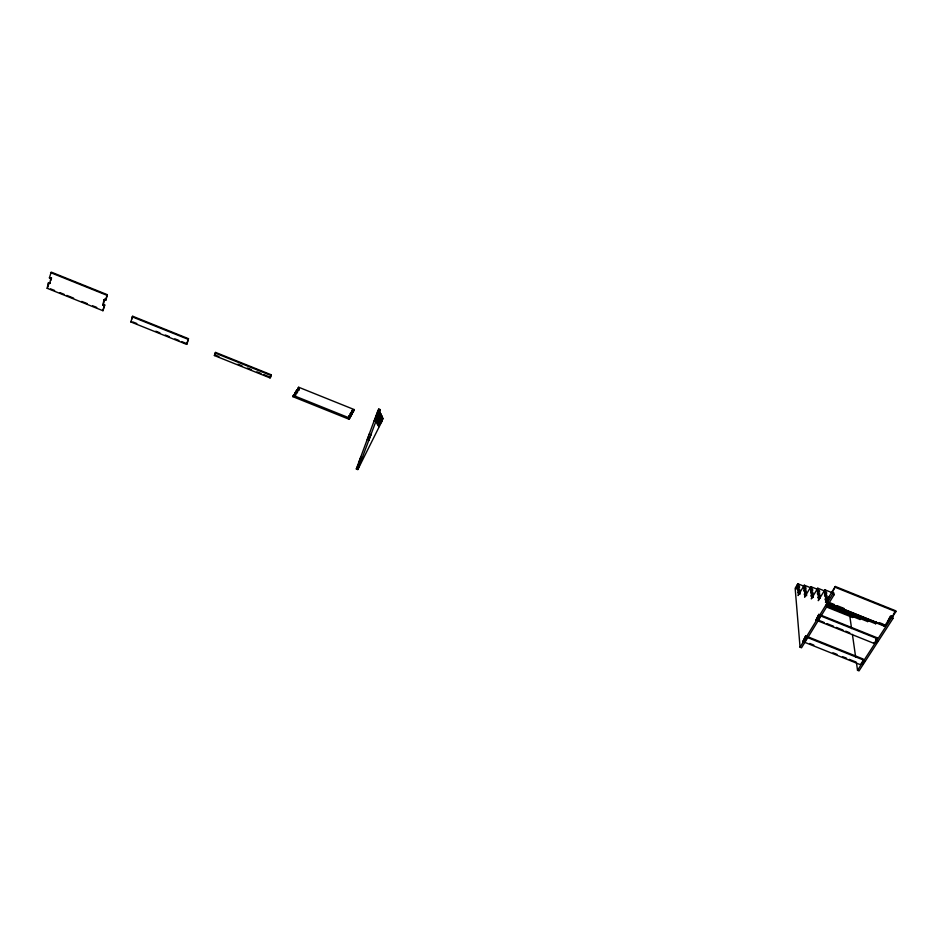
<?xml version="1.0" encoding="UTF-8"?>
<svg xmlns="http://www.w3.org/2000/svg" width="943" height="943" viewBox="0 0 943 943"><rect width="100%" height="100%" fill="white"/><g stroke="black" fill="none" stroke-linecap="round" stroke-linejoin="round"><path stroke-width="1.41" d="M104.779 305.025L102.787 305.013L104.779 305.025L102.94 310.719L47.15 288.287L48.282 283.089L50.321 283.124L48.282 283.089M49.413 277.855L51.464 277.902L49.413 277.855L51.205 272.103L107.29 294.664L106.04 299.85L104.036 299.839L102.787 305.013M48.081 286.46L48.93 282.558M49.673 283.643L50.816 278.421M50.887 280.507L51.464 277.902M103.388 304.459L104.638 299.296L106.04 299.85M102.94 310.719L104.19 305.567M105.439 300.393L107.29 294.664M130.818 321.928L132.692 316.247L188.482 338.69L187.068 343.759L186.549 344.348L130.818 321.928L131.395 321.374M132.044 318.817L132.692 316.247M186.549 344.348L188.482 338.69M214.391 355.546L215.617 352.423L271.289 374.819L270.488 377.318L270.052 377.919L214.391 355.546L215.617 352.423M270.052 377.919L271.289 374.819M349.169 419.293L349.971 417.395L349.169 419.293L292.931 396.685L293.756 394.787L295.572 395.341M293.756 394.787L292.931 396.685M294.169 394.775L295.418 392.253L296.809 392.818L297.634 391.557L296.232 390.991L295.819 392.241L297.222 392.807L297.634 391.557M294.994 393.502L295.418 392.253M354.262 409.592L353.554 410.877L352.163 410.323L351.444 411.608L353.106 412.115L354.262 409.592L298.683 387.243L297.458 389.73L297.87 388.492L299.273 389.046L298.848 390.296L297.057 389.742L295.819 392.241M295.159 395.977L295.572 394.716M348.851 416.759L349.287 415.521L350.69 416.087L351.409 414.779L350.006 414.213L350.725 412.904L352.128 413.47L352.835 412.174L351.68 414.708L350.289 414.142L350.725 412.904M351.715 411.549L352.163 410.323M349.287 415.521L348.568 416.83L350.254 417.325L350.69 416.087M351.409 414.779L350.254 417.325M351.68 414.708L352.128 413.47M353.106 412.115L353.554 410.877M381.573 421.981L357.81 469.555L356.324 468.954L377.719 411.148L378.803 409.038L380.312 409.651L375.856 421.686L378.85 415.415L377.353 414.814M368.595 436.338L367.251 439.686M378.803 409.038L374.347 421.073L374.701 420.366M375.432 418.951L375.915 417.619L375.196 419.034M376.151 417.537L376.634 416.217L378.143 416.818M357.81 469.555L380.312 409.651M378.85 415.415L378.367 416.747L380.277 412.633L378.78 412.032M380.277 412.633L376.587 423.053L381.137 414.071L379.451 413.553M381.137 414.071L377.294 424.374L378.815 421.038L377.365 420.448M378.815 421.038L378.343 422.311L381.75 415.533L380.324 414.955M380.076 417.773L379.605 419.034L381.019 419.6L382.163 417.018L380.748 416.452M381.75 415.533L377.99 425.658L378.332 424.975M379.404 419.105L380.819 419.682L380.359 420.932L381.019 419.6M382.163 417.018L378.65 426.884L378.98 426.224M380.241 420.366L381.632 420.92L379.44 424.987M381.137 422.676L382.752 418.386L381.349 417.82M381.467 422.028L382.941 418.303L381.55 417.749M361.994 458.522L362.36 457.779L360.085 463.673L360.45 462.93M382.752 418.386L382.092 419.694L380.701 419.128M382.056 420.224L382.941 418.303M358.599 463.072L360.874 457.178L360.509 457.921M378.791 423.713L380.819 419.682M356.324 468.954L358.906 463.815M369.114 439.568L368.748 440.298L371.07 434.31L370.705 435.029M369.196 434.428L369.562 433.709M375.986 421.061L376.34 420.354M374.477 420.46L374.831 419.741M803.247 585.933L797.861 583.776L795.161 588.302L800.053 647.216L801.526 647.806L834.119 594.727L833.883 592.935L832.374 592.334L835.298 586.487L895.673 610.781L895.85 611.689L892.679 616.581L891.17 615.979L884.876 625.704L827.848 602.777M810.968 587.89L804.273 585.202L798.096 595.552L798.709 593.571L800.1 594.137L799.959 592.487L798.568 591.921L797.884 593.064L798.426 590.283L799.817 590.837L799.664 589.198L798.273 588.644L797.601 589.788L798.132 587.017L799.523 587.572L799.381 585.945L798.002 585.391L797.318 586.522L797.177 584.908M805.298 590.224L805.841 587.418L804.426 586.852L803.742 588.008L803.589 586.357M805.216 595.186L804.591 597.202L810.909 586.676L817.711 589.422M824.536 590.931L817.781 588.208L811.322 598.899L811.947 596.86L813.396 597.438M819.278 596.895L819.809 593.96L818.347 593.371L817.616 594.573L817.428 592.841L818.159 591.638L819.62 592.228L819.42 590.507L817.97 589.929L817.251 591.12L817.062 589.41M818.913 598.593L818.288 600.667L824.889 589.799L831.62 592.499M826.044 595.116L826.587 592.145L825.101 591.544L824.359 592.758L824.158 591.013M835.298 586.487L825.502 602.494L826.139 600.385L827.636 600.986M800.053 647.216L832.598 594.114L832.268 591.438M805.793 639.802L807.243 637.433L863.446 660.017L860.405 664.697L804.344 642.171M817.522 620.694L820.481 615.85L877.249 638.67L874.161 643.456L817.522 620.694L817.428 619.775L824.158 622.486M826.74 607.068L852.613 617.476L853.332 616.333M826.28 605.913L860.04 619.492L860.77 618.349M826.174 604.876L867.725 621.59L868.338 619.539M867.725 621.59L868.479 620.423L828.237 604.239M876.295 621.661L875.693 623.759L827.942 604.557M875.693 623.759L876.448 622.569L827.317 602.801M826.999 603.107L883.933 625.999L884.711 624.785L884.876 625.704M890.216 616.286L888.023 620.859M875.552 640.144L877.096 637.751L820.386 614.954M893.292 614.447L895.673 610.781M892.502 615.673L893.033 618.419L859.002 670.897L857.529 670.308L891.524 617.818L891.17 615.979M862.645 664.12L864.92 660.607M876.424 642.855L877.968 640.474M295.159 395.353L295.996 394.091L294.593 393.526M298.448 390.308L299.273 389.046M296.232 390.991L297.057 389.742M297.87 388.492L298.683 387.243M104.036 299.839L104.638 299.296M47.15 288.287L47.798 287.756M826.858 623.571L833.588 626.282M836.288 627.366L843.018 630.065M845.718 631.15L849.761 632.777M807.161 636.513L863.305 659.074L863.446 660.017M809.719 643.444L813.821 645.095M832.952 652.78L837.042 654.418M842.512 656.623L846.614 658.261M849.348 659.369L856.173 662.104M835.415 587.371L895.85 611.689M50.557 272.61L106.7 295.206M377.719 411.148L379.239 411.761M832.598 594.114L834.119 594.727M891.524 617.818L893.033 618.419M379.569 414.024L378.072 413.423L377.577 414.743L379.074 415.344M826.787 593.89L825.302 593.3L824.559 594.514L824.771 596.271L825.514 595.057L826.999 595.658L827.211 597.426L825.726 596.825L825.184 599.819L825.927 598.605L827.53 600.09M378.756 414.92L380.229 415.509M132.126 316.801L187.975 339.268M379.428 416.37L380.866 416.959M378.273 416.217L379.746 416.806M805.994 589.069L804.579 588.503L803.896 589.658L804.049 591.32L804.744 590.165L806.159 590.731L806.312 592.404L804.898 591.839L804.355 594.668L805.051 593.512L806.477 594.078L806.63 595.764M377.353 417.678L378.838 418.268M819.997 595.693L818.536 595.104L817.994 598.039L818.724 596.848L820.292 598.31M215.134 353.024L270.853 375.42M50.521 288.853L54.6 290.491M60.034 292.672L64.112 294.322M66.835 295.407L73.625 298.141M81.782 301.43L87.227 303.611M92.662 305.803L96.74 307.442M132.751 321.917L136.818 323.555M155.831 331.205L159.909 332.844M165.331 335.024L169.41 336.663M174.844 338.843L178.911 340.482M181.634 341.578L187.068 343.759M214.886 354.945L218.953 356.584M237.942 364.222L242.009 365.86M247.431 368.041L251.498 369.68M256.932 371.86L260.999 373.499M263.71 374.583L270.488 377.318M830.453 602.966L834.531 604.604M837.243 605.701L844.02 608.424M879.289 622.604L883.355 624.242M379.369 421.769L380.772 422.323M885.265 625.68L883.768 625.079L883.933 625.999M867.584 620.706L869.033 621.284M826.987 604.758L859.427 617.795M827.435 605.925L851.965 615.791M293.344 395.435L349.605 418.055M877.096 637.751L877.249 638.67M874.008 642.525L874.161 643.456M859.91 618.632L860.04 619.492M852.496 616.628L852.613 617.476M849.749 615.685L851.588 628.616M852.413 634.368L855.69 657.365M856.503 663.118L857.529 670.308M829.251 596.365L826.351 602.176L824.889 589.799M817.781 588.208L819.019 599.465M813.302 596.589L811.77 595.151L811.063 596.33L811.593 593.442L813.043 594.019L812.866 592.322L811.428 591.744L810.721 592.923L811.251 590.047L812.689 590.624L812.512 588.939L811.086 588.361L810.379 589.54L810.202 587.854M810.909 586.676L812.029 597.721M804.273 585.202L805.287 596.035M797.861 583.776L798.78 594.408M796.918 586.287L795.633 589.363L796.918 586.287M805.687 635.924L802.858 641.582L805.687 635.924M818.889 614.353L816.025 620.093L818.889 614.353"/></g></svg>
